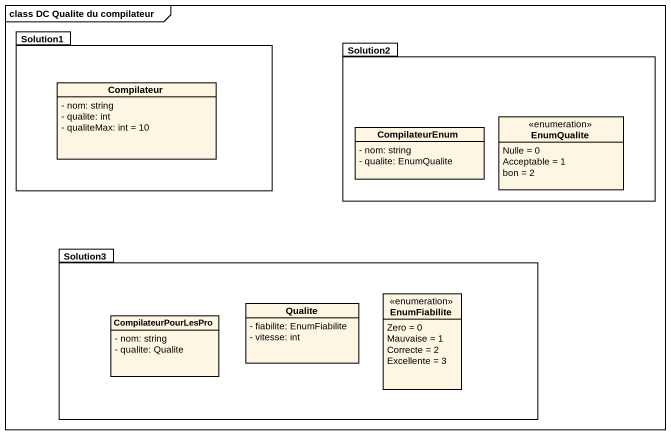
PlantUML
@startuml
mainframe class DC Qualite du compilateur
hide circle
hide empty members
skinparam classAttributeIconSize 0
package Solution1 {
  class Compilateur {
    - nom: string
    - qualite: int
    - qualiteMax: int = 10
  }
}
package Solution2 {
  enum EnumQualite {
    Nulle = 0
    Acceptable = 1
    bon = 2
  }
  class CompilateurEnum {
    - nom: string
    - qualite: EnumQualite
  }
}
package Solution3 {
  class CompilateurPourLesPro {
    - nom: string
    - qualite: Qualite
  }
  class Qualite {
    - fiabilite: EnumFiabilite
    - vitesse: int
  }
  enum EnumFiabilite {
    Zero = 0
    Mauvaise = 1
    Correcte = 2
    Excellente = 3
  }
}
@enduml
